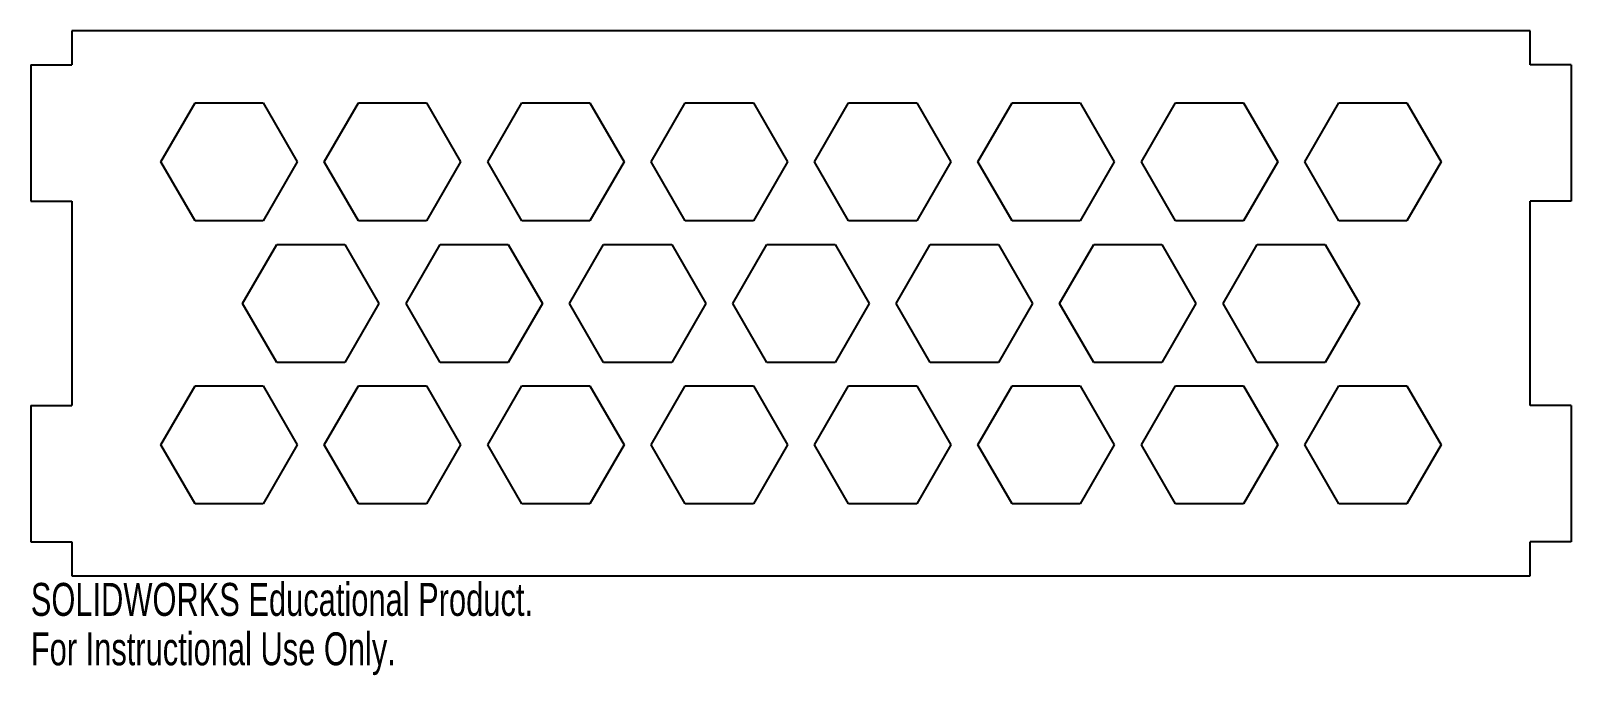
# Model space of a CAD drawing. Header units: millimetres. Extents: x -113 to 113, y -55 to 40.
import ezdxf

# ---------------------------------------------------------------- set-up
doc = ezdxf.new("R2010")
doc.units = ezdxf.units.MM
doc.styles.add('SLDTEXTSTYLE0', font='TXT', dxfattribs={"width": 0.7})

msp = doc.modelspace()

# ---------------------------------------------------------------- linework, layer by layer
at = {"color": 7, "linetype": 'Continuous', "lineweight": 25}
for p, q in [((107, 40), (-107, 40)), ((-107, 40), (-107, 35)), ((107, 35), (107, 40)), ((-113, 35), (-107, 35)), ((-113, 35), (-113, 15)), ((113, 35), (107, 35)), ((113, 35), (113, 15)), ((-93.91, 20.76), (-88.91, 29.42)), ((-88.91, 29.42), (-78.91, 29.42)), ((-78.91, 29.42), (-73.91, 20.76)), ((-69.94, 20.76), (-64.94, 29.42)), ((-64.94, 29.42), (-54.94, 29.42)), ((-54.94, 29.42), (-49.94, 20.76)), ((-45.96, 20.76), (-40.96, 29.42)), ((-40.96, 29.42), (-30.96, 29.42)), ((-30.96, 29.42), (-25.96, 20.76)), ((-21.99, 20.76), (-16.99, 29.42)), ((-16.99, 29.42), (-6.99, 29.42)), ((-6.99, 29.42), (-1.99, 20.76)), ((1.99, 20.76), (6.99, 29.42)), ((6.99, 29.42), (16.99, 29.42)), ((16.99, 29.42), (21.99, 20.76)), ((25.96, 20.76), (30.96, 29.42)), ((30.96, 29.42), (40.96, 29.42)), ((40.96, 29.42), (45.96, 20.76)), ((49.94, 20.76), (54.94, 29.42)), ((54.94, 29.42), (64.94, 29.42)), ((64.94, 29.42), (69.94, 20.76)), ((73.91, 20.76), (78.91, 29.42)), ((78.91, 29.42), (88.91, 29.42)), ((88.91, 29.42), (93.91, 20.76)), ((-88.91, 12.1), (-93.91, 20.76)), ((-73.91, 20.76), (-78.91, 12.1)), ((-64.94, 12.1), (-69.94, 20.76)), ((-49.94, 20.76), (-54.94, 12.1)), ((-40.96, 12.1), (-45.96, 20.76)), ((-25.96, 20.76), (-30.96, 12.1)), ((-16.99, 12.1), (-21.99, 20.76)), ((-1.99, 20.76), (-6.99, 12.1)), ((6.99, 12.1), (1.99, 20.76)), ((21.99, 20.76), (16.99, 12.1)), ((30.96, 12.1), (25.96, 20.76)), ((45.96, 20.76), (40.96, 12.1)), ((54.94, 12.1), (49.94, 20.76)), ((69.94, 20.76), (64.94, 12.1)), ((78.91, 12.1), (73.91, 20.76)), ((93.91, 20.76), (88.91, 12.1)), ((-113, 15), (-107, 15)), ((-107, 15), (-107, -15)), ((107, -15), (107, 15)), ((113, 15), (107, 15)), ((-78.91, 12.1), (-88.91, 12.1)), ((-54.94, 12.1), (-64.94, 12.1)), ((-30.96, 12.1), (-40.96, 12.1)), ((-6.99, 12.1), (-16.99, 12.1)), ((16.99, 12.1), (6.99, 12.1)), ((40.96, 12.1), (30.96, 12.1)), ((64.94, 12.1), (54.94, 12.1)), ((88.91, 12.1), (78.91, 12.1)), ((-81.92, 0), (-76.92, 8.66)), ((-76.92, 8.66), (-66.92, 8.66)), ((-66.92, 8.66), (-61.92, 0)), ((-57.95, 0), (-52.95, 8.66)), ((-52.95, 8.66), (-42.95, 8.66)), ((-42.95, 8.66), (-37.95, 0)), ((-33.97, 0), (-28.97, 8.66)), ((-28.97, 8.66), (-18.97, 8.66)), ((-18.97, 8.66), (-13.97, 0)), ((-10, 0), (-5, 8.66)), ((-5, 8.66), (5, 8.66)), ((5, 8.66), (10, 0)), ((13.97, 0), (18.97, 8.66)), ((18.97, 8.66), (28.97, 8.66)), ((28.97, 8.66), (33.97, 0)), ((37.95, 0), (42.95, 8.66)), ((42.95, 8.66), (52.95, 8.66)), ((52.95, 8.66), (57.95, 0)), ((61.92, 0), (66.92, 8.66)), ((66.92, 8.66), (76.92, 8.66)), ((76.92, 8.66), (81.92, 0)), ((-76.92, -8.66), (-81.92, 0)), ((-61.92, 0), (-66.92, -8.66)), ((-52.95, -8.66), (-57.95, 0)), ((-37.95, 0), (-42.95, -8.66)), ((-28.97, -8.66), (-33.97, 0)), ((-13.97, 0), (-18.97, -8.66)), ((-5, -8.66), (-10, 0)), ((10, 0), (5, -8.66)), ((18.97, -8.66), (13.97, 0)), ((33.97, 0), (28.97, -8.66)), ((42.95, -8.66), (37.95, 0)), ((57.95, 0), (52.95, -8.66)), ((66.92, -8.66), (61.92, 0)), ((81.92, 0), (76.92, -8.66)), ((-66.92, -8.66), (-76.92, -8.66)), ((-42.95, -8.66), (-52.95, -8.66)), ((-18.97, -8.66), (-28.97, -8.66)), ((5, -8.66), (-5, -8.66)), ((28.97, -8.66), (18.97, -8.66)), ((52.95, -8.66), (42.95, -8.66)), ((76.92, -8.66), (66.92, -8.66)), ((-93.91, -20.76), (-88.91, -12.1)), ((-88.91, -12.1), (-78.91, -12.1)), ((-78.91, -12.1), (-73.91, -20.76)), ((-69.94, -20.76), (-64.94, -12.1)), ((-64.94, -12.1), (-54.94, -12.1)), ((-54.94, -12.1), (-49.94, -20.76)), ((-45.96, -20.76), (-40.96, -12.1)), ((-40.96, -12.1), (-30.96, -12.1)), ((-30.96, -12.1), (-25.96, -20.76)), ((-21.99, -20.76), (-16.99, -12.1)), ((-16.99, -12.1), (-6.99, -12.1)), ((-6.99, -12.1), (-1.99, -20.76)), ((1.99, -20.76), (6.99, -12.1)), ((6.99, -12.1), (16.99, -12.1)), ((16.99, -12.1), (21.99, -20.76)), ((25.96, -20.76), (30.96, -12.1)), ((30.96, -12.1), (40.96, -12.1)), ((40.96, -12.1), (45.96, -20.76)), ((49.94, -20.76), (54.94, -12.1)), ((54.94, -12.1), (64.94, -12.1)), ((64.94, -12.1), (69.94, -20.76)), ((73.91, -20.76), (78.91, -12.1)), ((78.91, -12.1), (88.91, -12.1)), ((88.91, -12.1), (93.91, -20.76)), ((-113, -15), (-107, -15)), ((-113, -15), (-113, -35)), ((113, -15), (107, -15)), ((113, -15), (113, -35)), ((-88.91, -29.42), (-93.91, -20.76)), ((-73.91, -20.76), (-78.91, -29.42)), ((-64.94, -29.42), (-69.94, -20.76)), ((-49.94, -20.76), (-54.94, -29.42)), ((-40.96, -29.42), (-45.96, -20.76)), ((-25.96, -20.76), (-30.96, -29.42)), ((-16.99, -29.42), (-21.99, -20.76)), ((-1.99, -20.76), (-6.99, -29.42)), ((6.99, -29.42), (1.99, -20.76)), ((21.99, -20.76), (16.99, -29.42)), ((30.96, -29.42), (25.96, -20.76)), ((45.96, -20.76), (40.96, -29.42)), ((54.94, -29.42), (49.94, -20.76)), ((69.94, -20.76), (64.94, -29.42)), ((78.91, -29.42), (73.91, -20.76)), ((93.91, -20.76), (88.91, -29.42)), ((-78.91, -29.42), (-88.91, -29.42)), ((-54.94, -29.42), (-64.94, -29.42)), ((-30.96, -29.42), (-40.96, -29.42)), ((-6.99, -29.42), (-16.99, -29.42)), ((16.99, -29.42), (6.99, -29.42)), ((40.96, -29.42), (30.96, -29.42)), ((64.94, -29.42), (54.94, -29.42)), ((88.91, -29.42), (78.91, -29.42)), ((-113, -35), (-107, -35)), ((-107, -35), (-107, -40)), ((107, -40), (107, -35)), ((113, -35), (107, -35)), ((-107, -40), (107, -40))]:
    msp.add_line(p, q, dxfattribs=at)

# ---------------------------------------------------------------- texts
at = {"color": 7, "linetype": 'Continuous', "char_height": 4.8336, "attachment_point": 1, "style": 'SLDTEXTSTYLE0'}
for s, insert in [('SOLIDWORKS Educational Product.', (-113, -41.02)), ('For Instructional Use Only.', (-113, -48.27))]:
    msp.add_mtext(s, dxfattribs=dict(at, insert=insert))

doc.saveas('drawing.dxf')
